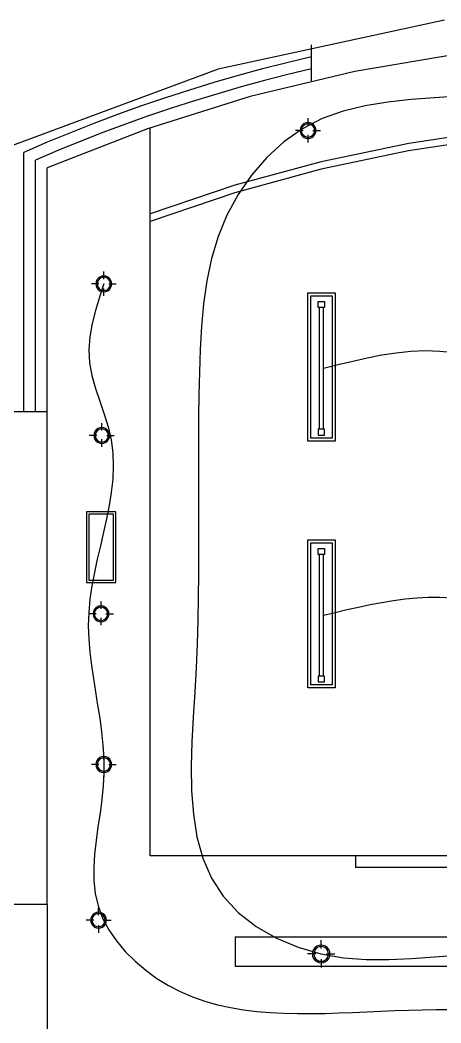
# Model space of a CAD drawing. Header units: centimetres. Extents: x 1966 to 8787, y 7398 to 12383.
# Drawn here: x 3046 to 3333, y 9245 to 9927 of the extents above; entities that cross this region are included whole.
import ezdxf

# ---------------------------------------------------------------- set-up
doc = ezdxf.new("R2010")
doc.units = ezdxf.units.CM

msp = doc.modelspace()

# ---------------------------------------------------------------- linework, layer by layer
for p, q in [((3335.54, 9927.09), (3181.29, 9893.71)), ((3244.97, 9902.07), (3244.97, 9910.28)), ((3346.78, 9904.42), (3274.52, 9892.13)), ((3228.2, 9898.07), (3211.51, 9893.8)), ((3244.97, 9902.07), (3228.2, 9898.07)), ((3244.97, 9893.86), (3244.97, 9902.07)), ((3181.29, 9893.71), (3033.31, 9838.84)), ((3194.88, 9889.28), (3178.32, 9884.5)), ((3211.51, 9893.8), (3194.88, 9889.28)), ((3274.52, 9892.13), (3203.25, 9875)), ((3228.9, 9890), (3212.9, 9885.9)), ((3244.97, 9893.86), (3228.9, 9890)), ((3244.97, 9885.64), (3244.97, 9893.86)), ((3178.32, 9884.5), (3161.84, 9879.46)), ((3212.9, 9885.9), (3196.96, 9881.56)), ((3161.84, 9879.46), (3145.44, 9874.16)), ((3181.09, 9876.98), (3165.29, 9872.16)), ((3196.96, 9881.56), (3181.09, 9876.98)), ((3145.44, 9874.16), (3129.13, 9868.61)), ((3203.25, 9875), (3133.29, 9853.11)), ((3165.29, 9872.16), (3149.56, 9867.1)), ((3281.55, 9868.75), (3266.6, 9865.13)), ((3296.96, 9871.23), (3281.55, 9868.75)), ((3312.71, 9872.92), (3296.96, 9871.23)), ((3328.64, 9874.18), (3312.71, 9872.92)), ((3344.61, 9875.35), (3328.64, 9874.18)), ((3112.9, 9862.8), (3096.77, 9856.74)), ((3129.13, 9868.61), (3112.9, 9862.8)), ((3149.56, 9867.1), (3133.91, 9861.8)), ((3266.6, 9865.13), (3252.27, 9860.03)), ((3096.77, 9856.74), (3080.73, 9850.43)), ((3118.35, 9856.27), (3102.87, 9850.51)), ((3133.91, 9861.8), (3118.35, 9856.27)), ((3238.74, 9855.76), (3237.88, 9854.64)), ((3239.38, 9855.13), (3238.66, 9854.19)), ((3252.27, 9860.03), (3238.7, 9853.09)), ((3239.86, 9856.62), (3238.74, 9855.76)), ((3240.31, 9855.84), (3239.38, 9855.13)), ((3241.16, 9857.16), (3239.86, 9856.62)), ((3241.39, 9856.29), (3240.31, 9855.84)), ((3242.56, 9857.34), (3241.16, 9857.16)), ((3242.56, 9856.44), (3241.39, 9856.29)), ((3242.56, 9857.34), (3242.56, 9860.41)), ((3243.96, 9857.16), (3242.56, 9857.34)), ((3242.56, 9856.44), (3242.56, 9857.34)), ((3243.72, 9856.29), (3242.56, 9856.44)), ((3242.56, 9855.31), (3242.56, 9856.44)), ((3244.81, 9855.84), (3243.72, 9856.29)), ((3245.26, 9856.62), (3243.96, 9857.16)), ((3245.74, 9855.13), (3244.81, 9855.84)), ((3246.38, 9855.76), (3245.26, 9856.62)), ((3246.46, 9854.19), (3245.74, 9855.13)), ((3247.24, 9854.64), (3246.38, 9855.76)), ((3080.73, 9850.43), (3064.8, 9843.88)), ((3133.29, 9853.11), (3064.97, 9826.57)), ((3102.87, 9850.51), (3087.47, 9844.52)), ((3134.97, 9795.27), (3134.97, 9853.7)), ((3238.7, 9853.09), (3226.03, 9844.18)), ((3237.16, 9851.94), (3234.09, 9851.94)), ((3237.34, 9853.34), (3237.16, 9851.94)), ((3237.16, 9851.94), (3237.34, 9850.55)), ((3238.06, 9851.94), (3237.16, 9851.94)), ((3237.88, 9854.64), (3237.34, 9853.34)), ((3237.34, 9850.55), (3237.88, 9849.24)), ((3237.88, 9849.24), (3238.74, 9848.13)), ((3238.21, 9853.11), (3238.06, 9851.94)), ((3239.19, 9851.94), (3238.06, 9851.94)), ((3238.06, 9851.94), (3238.21, 9850.78)), ((3238.66, 9854.19), (3238.21, 9853.11)), ((3238.21, 9850.78), (3238.66, 9849.69)), ((3238.66, 9849.69), (3239.38, 9848.76)), ((3239.38, 9848.76), (3240.31, 9848.05)), ((3242.56, 9847.44), (3242.56, 9848.94)), ((3244.81, 9848.05), (3245.74, 9848.76)), ((3245.74, 9848.76), (3246.46, 9849.69)), ((3245.93, 9851.94), (3247.06, 9851.94)), ((3246.38, 9848.13), (3247.24, 9849.24)), ((3246.91, 9853.11), (3246.46, 9854.19)), ((3246.46, 9849.69), (3246.91, 9850.78)), ((3247.06, 9851.94), (3246.91, 9853.11)), ((3246.91, 9850.78), (3247.06, 9851.94)), ((3247.06, 9851.94), (3247.96, 9851.94)), ((3247.78, 9853.34), (3247.24, 9854.64)), ((3247.24, 9849.24), (3247.78, 9850.55)), ((3247.96, 9851.94), (3247.78, 9853.34)), ((3247.78, 9850.55), (3247.96, 9851.94)), ((3247.96, 9851.94), (3251.03, 9851.94)), ((3371.39, 9852.11), (3311.13, 9843.16)), ((3064.8, 9843.88), (3048.97, 9837.07)), ((3087.47, 9844.52), (3072.17, 9838.29)), ((3226.03, 9844.18), (3214.42, 9833.56)), ((3238.74, 9848.13), (3239.86, 9847.27)), ((3239.86, 9847.27), (3241.16, 9846.73)), ((3240.31, 9848.05), (3241.39, 9847.6)), ((3241.16, 9846.73), (3242.56, 9846.54)), ((3241.39, 9847.6), (3242.56, 9847.44)), ((3242.56, 9847.44), (3243.72, 9847.6)), ((3242.56, 9846.54), (3242.56, 9847.44)), ((3242.56, 9846.54), (3243.96, 9846.73)), ((3242.56, 9843.84), (3242.56, 9846.54)), ((3243.72, 9847.6), (3244.81, 9848.05)), ((3243.96, 9846.73), (3245.26, 9847.27)), ((3245.26, 9847.27), (3246.38, 9848.13)), ((3311.13, 9843.16), (3251.5, 9830.67)), ((3371.36, 9847.07), (3311.1, 9838.07)), ((3048.97, 9660.57), (3048.97, 9837.07)), ((3072.17, 9838.29), (3056.97, 9831.83)), ((3311.1, 9838.07), (3251.47, 9825.52)), ((3056.97, 9660.57), (3056.97, 9831.83)), ((3251.5, 9830.67), (3192.71, 9814.69)), ((3214.42, 9833.56), (3203.99, 9821.53)), ((3064.97, 9660.57), (3064.97, 9826.57)), ((3251.47, 9825.52), (3192.69, 9809.45)), ((3203.99, 9821.53), (3194.91, 9808.36)), ((3192.71, 9814.69), (3134.97, 9795.27)), ((3192.69, 9809.45), (3134.97, 9789.94)), ((3194.91, 9808.36), (3187.31, 9794.35)), ((3134.97, 9789.94), (3134.97, 9795.27)), ((3187.31, 9794.35), (3181.32, 9779.78)), ((3134.97, 9358.29), (3134.97, 9789.94)), ((3181.32, 9779.78), (3176.82, 9764.81)), ((3176.82, 9764.81), (3173.59, 9749.55)), ((3102.05, 9752.72), (3100.75, 9752.18)), ((3103.45, 9752.91), (3102.05, 9752.72)), ((3103.45, 9752.91), (3103.45, 9755.97)), ((3104.85, 9752.72), (3103.45, 9752.91)), ((3103.45, 9752.01), (3103.45, 9752.91)), ((3106.15, 9752.18), (3104.85, 9752.72)), ((3098.05, 9747.51), (3094.99, 9747.51)), ((3098.24, 9748.9), (3098.05, 9747.51)), ((3098.05, 9747.51), (3098.24, 9746.11)), ((3098.95, 9747.51), (3098.05, 9747.51)), ((3098.78, 9750.21), (3098.24, 9748.9)), ((3098.24, 9746.11), (3098.78, 9744.81)), ((3099.63, 9751.32), (3098.78, 9750.21)), ((3099.11, 9748.67), (3098.95, 9747.51)), ((3098.95, 9747.51), (3099.11, 9746.34)), ((3100.08, 9747.51), (3098.95, 9747.51)), ((3099.56, 9749.76), (3099.11, 9748.67)), ((3099.11, 9746.34), (3099.56, 9745.26)), ((3100.27, 9750.69), (3099.56, 9749.76)), ((3100.75, 9752.18), (3099.63, 9751.32)), ((3101.2, 9751.4), (3100.27, 9750.69)), ((3103.45, 9747.51), (3100.51, 9738.5)), ((3102.29, 9751.85), (3101.2, 9751.4)), ((3103.45, 9752.01), (3102.29, 9751.85)), ((3103.45, 9750.87), (3103.45, 9752.01)), ((3104.62, 9751.85), (3103.45, 9752.01)), ((3105.7, 9751.4), (3104.62, 9751.85)), ((3106.63, 9750.69), (3105.7, 9751.4)), ((3107.27, 9751.32), (3106.15, 9752.18)), ((3107.35, 9749.76), (3106.63, 9750.69)), ((3106.82, 9747.51), (3107.95, 9747.51)), ((3108.13, 9750.21), (3107.27, 9751.32)), ((3107.8, 9748.67), (3107.35, 9749.76)), ((3107.35, 9745.26), (3107.8, 9746.34)), ((3107.95, 9747.51), (3107.8, 9748.67)), ((3107.8, 9746.34), (3107.95, 9747.51)), ((3107.95, 9747.51), (3108.85, 9747.51)), ((3108.67, 9748.9), (3108.13, 9750.21)), ((3108.13, 9744.81), (3108.67, 9746.11)), ((3108.85, 9747.51), (3108.67, 9748.9)), ((3108.67, 9746.11), (3108.85, 9747.51)), ((3108.85, 9747.51), (3111.92, 9747.51)), ((3173.59, 9749.55), (3171.38, 9734.08)), ((3098.78, 9744.81), (3099.63, 9743.69)), ((3099.56, 9745.26), (3100.27, 9744.32)), ((3099.63, 9743.69), (3100.75, 9742.83)), ((3100.27, 9744.32), (3101.2, 9743.61)), ((3100.75, 9742.83), (3102.05, 9742.29)), ((3101.2, 9743.61), (3102.29, 9743.16)), ((3102.05, 9742.29), (3103.45, 9742.11)), ((3102.29, 9743.16), (3103.45, 9743.01)), ((3103.45, 9743.01), (3103.45, 9744.5)), ((3103.45, 9743.01), (3104.62, 9743.16)), ((3103.45, 9742.11), (3103.45, 9743.01)), ((3103.45, 9742.11), (3104.85, 9742.29)), ((3103.45, 9739.41), (3103.45, 9742.11)), ((3104.62, 9743.16), (3105.7, 9743.61)), ((3104.85, 9742.29), (3106.15, 9742.83)), ((3105.7, 9743.61), (3106.63, 9744.32)), ((3106.15, 9742.83), (3107.27, 9743.69)), ((3106.63, 9744.32), (3107.35, 9745.26)), ((3107.27, 9743.69), (3108.13, 9744.81)), ((3242.39, 9640.61), (3242.39, 9741.42)), ((3242.39, 9741.42), (3261.01, 9741.42)), ((3244.39, 9642.61), (3244.39, 9739.42)), ((3244.39, 9739.42), (3259.01, 9739.42)), ((3259.01, 9739.42), (3259.01, 9642.61)), ((3261.01, 9741.42), (3261.01, 9640.61)), ((3100.51, 9738.5), (3097.79, 9729.51)), ((3171.38, 9734.08), (3169.97, 9718.5)), ((3249.5, 9731.51), (3249.5, 9735.52)), ((3249.5, 9735.52), (3253.84, 9735.52)), ((3253.84, 9735.52), (3253.84, 9731.51)), ((3097.79, 9729.51), (3095.51, 9720.54)), ((3250.17, 9731.51), (3249.5, 9731.51)), ((3250.17, 9731.51), (3250.17, 9648.7)), ((3253.17, 9731.51), (3250.17, 9731.51)), ((3253.84, 9731.51), (3253.17, 9731.51)), ((3253.17, 9690.1), (3253.17, 9731.51)), ((3095.51, 9720.54), (3093.91, 9711.61)), ((3169.97, 9718.5), (3169.11, 9702.92)), ((3093.91, 9711.61), (3093.21, 9702.72)), ((3093.21, 9702.72), (3093.63, 9693.88)), ((3169.11, 9702.92), (3168.58, 9687.43)), ((3282.89, 9697.25), (3292.79, 9699.17)), ((3292.79, 9699.17), (3302.68, 9700.68)), ((3302.68, 9700.68), (3312.57, 9701.7)), ((3312.57, 9701.7), (3322.44, 9702.12)), ((3322.44, 9702.12), (3332.3, 9701.84)), ((3332.3, 9701.84), (3342.14, 9700.78)), ((3093.63, 9693.88), (3095.25, 9685.11)), ((3253.17, 9690.1), (3263.08, 9692.62)), ((3263.08, 9692.62), (3272.99, 9695.03)), ((3272.99, 9695.03), (3282.89, 9697.25)), ((3095.25, 9685.11), (3097.75, 9676.37)), ((3168.58, 9687.43), (3168.22, 9672.06)), ((3253.17, 9648.7), (3253.17, 9690.1)), ((3097.75, 9676.37), (3100.73, 9667.66)), ((3168.22, 9672.06), (3168.01, 9656.79)), ((3100.73, 9667.66), (3103.8, 9658.94)), ((3048.97, 9660.57), (3040.97, 9660.57)), ((3056.97, 9660.57), (3048.97, 9660.57)), ((3064.97, 9660.57), (3056.97, 9660.57)), ((3064.97, 9325.29), (3064.97, 9660.57)), ((3103.8, 9658.94), (3106.54, 9650.19)), ((3102.06, 9649.81), (3102.06, 9652.87)), ((3168.01, 9656.79), (3167.91, 9641.59)), ((3096.66, 9644.41), (3093.6, 9644.41)), ((3096.85, 9645.8), (3096.66, 9644.41)), ((3096.66, 9644.41), (3096.85, 9643.01)), ((3097.56, 9644.41), (3096.66, 9644.41)), ((3097.39, 9647.11), (3096.85, 9645.8)), ((3098.24, 9648.22), (3097.39, 9647.11)), ((3097.72, 9645.57), (3097.56, 9644.41)), ((3097.56, 9644.41), (3097.72, 9643.24)), ((3098.7, 9644.41), (3097.56, 9644.41)), ((3098.17, 9646.66), (3097.72, 9645.57)), ((3098.88, 9647.59), (3098.17, 9646.66)), ((3099.36, 9649.08), (3098.24, 9648.22)), ((3099.81, 9648.3), (3098.88, 9647.59)), ((3100.67, 9649.62), (3099.36, 9649.08)), ((3100.9, 9648.75), (3099.81, 9648.3)), ((3102.06, 9649.81), (3100.67, 9649.62)), ((3102.06, 9648.91), (3100.9, 9648.75)), ((3103.46, 9649.62), (3102.06, 9649.81)), ((3102.06, 9648.91), (3102.06, 9649.81)), ((3103.23, 9648.75), (3102.06, 9648.91)), ((3102.06, 9647.77), (3102.06, 9648.91)), ((3104.31, 9648.3), (3103.23, 9648.75)), ((3104.76, 9649.08), (3103.46, 9649.62)), ((3105.24, 9647.59), (3104.31, 9648.3)), ((3105.88, 9648.22), (3104.76, 9649.08)), ((3105.96, 9646.66), (3105.24, 9647.59)), ((3105.43, 9644.41), (3106.56, 9644.41)), ((3106.74, 9647.11), (3105.88, 9648.22)), ((3106.41, 9645.57), (3105.96, 9646.66)), ((3106.56, 9644.41), (3106.41, 9645.57)), ((3106.41, 9643.24), (3106.56, 9644.41)), ((3106.54, 9650.19), (3108.57, 9641.4)), ((3106.56, 9644.41), (3107.46, 9644.41)), ((3107.28, 9645.8), (3106.74, 9647.11)), ((3107.46, 9644.41), (3107.28, 9645.8)), ((3107.28, 9643.01), (3107.46, 9644.41)), ((3107.46, 9644.41), (3110.53, 9644.41)), ((3249.5, 9648.7), (3249.5, 9644.68)), ((3250.17, 9648.7), (3249.5, 9648.7)), ((3249.5, 9644.68), (3253.84, 9644.68)), ((3253.17, 9648.7), (3250.17, 9648.7)), ((3253.84, 9648.7), (3253.17, 9648.7)), ((3253.84, 9644.68), (3253.84, 9648.7)), ((3096.85, 9643.01), (3097.39, 9641.71)), ((3097.39, 9641.71), (3098.24, 9640.59)), ((3097.72, 9643.24), (3098.17, 9642.16)), ((3098.17, 9642.16), (3098.88, 9641.22)), ((3098.24, 9640.59), (3099.36, 9639.73)), ((3098.88, 9641.22), (3099.81, 9640.51)), ((3099.36, 9639.73), (3100.67, 9639.19)), ((3099.81, 9640.51), (3100.9, 9640.06)), ((3100.67, 9639.19), (3102.06, 9639.01)), ((3100.9, 9640.06), (3102.06, 9639.91)), ((3102.06, 9639.91), (3102.06, 9641.8)), ((3102.06, 9639.91), (3103.23, 9640.06)), ((3102.06, 9639.01), (3102.06, 9639.91)), ((3102.06, 9639.01), (3103.46, 9639.19)), ((3102.06, 9636.7), (3102.06, 9639.01)), ((3103.23, 9640.06), (3104.31, 9640.51)), ((3103.46, 9639.19), (3104.76, 9639.73)), ((3104.31, 9640.51), (3105.24, 9641.22)), ((3104.76, 9639.73), (3105.88, 9640.59)), ((3105.24, 9641.22), (3105.96, 9642.16)), ((3105.88, 9640.59), (3106.74, 9641.71)), ((3105.96, 9642.16), (3106.41, 9643.24)), ((3106.74, 9641.71), (3107.28, 9643.01)), ((3108.57, 9641.4), (3109.68, 9632.54)), ((3167.91, 9641.59), (3167.89, 9626.43)), ((3261.01, 9640.61), (3242.39, 9640.61)), ((3259.01, 9642.61), (3244.39, 9642.61)), ((3109.68, 9632.54), (3109.96, 9623.63)), ((3109.96, 9623.63), (3109.55, 9614.67)), ((3167.89, 9626.43), (3167.93, 9611.26)), ((3109.55, 9614.67), (3108.55, 9605.66)), ((3167.93, 9611.26), (3167.98, 9596.07)), ((3108.55, 9605.66), (3107.09, 9596.63)), ((3107.09, 9596.63), (3105.29, 9587.56)), ((3167.98, 9596.07), (3168.02, 9580.81)), ((3111.78, 9592.33), (3091.78, 9592.33)), ((3091.78, 9592.33), (3091.78, 9544.33)), ((3110.18, 9590.73), (3093.38, 9590.73)), ((3093.38, 9590.73), (3093.38, 9545.93)), ((3110.18, 9545.93), (3110.18, 9590.73)), ((3111.78, 9544.33), (3111.78, 9592.33)), ((3105.29, 9587.56), (3103.26, 9578.48)), ((3103.26, 9578.48), (3101.14, 9569.38)), ((3168.02, 9580.81), (3168.03, 9565.47)), ((3101.14, 9569.38), (3099.03, 9560.28)), ((3242.39, 9472.61), (3242.39, 9573.41)), ((3242.39, 9573.41), (3261.01, 9573.41)), ((3244.39, 9474.61), (3244.39, 9571.41)), ((3244.39, 9571.41), (3259.01, 9571.41)), ((3259.01, 9571.41), (3259.01, 9474.61)), ((3261.01, 9573.41), (3261.01, 9472.61)), ((3168.03, 9565.47), (3167.96, 9549.99)), ((3249.5, 9563.5), (3249.5, 9567.52)), ((3249.5, 9567.52), (3253.84, 9567.52)), ((3250.17, 9563.5), (3249.5, 9563.5)), ((3250.17, 9563.5), (3250.17, 9480.69)), ((3253.17, 9563.5), (3250.17, 9563.5)), ((3253.84, 9563.5), (3253.17, 9563.5)), ((3253.17, 9522.09), (3253.17, 9563.5)), ((3253.84, 9567.52), (3253.84, 9563.5)), ((3099.03, 9560.28), (3097.06, 9551.17)), ((3097.06, 9551.17), (3095.35, 9542.08)), ((3167.96, 9549.99), (3167.79, 9534.36)), ((3091.78, 9544.33), (3111.78, 9544.33)), ((3093.38, 9545.93), (3110.18, 9545.93)), ((3095.35, 9542.08), (3094.01, 9533)), ((3167.79, 9534.36), (3167.48, 9518.54)), ((3316.55, 9533.87), (3324.44, 9534.27)), ((3324.44, 9534.27), (3332.31, 9534.3)), ((3332.31, 9534.3), (3340.17, 9533.91)), ((3094.01, 9533), (3093.18, 9523.94)), ((3098.89, 9527.65), (3097.77, 9526.79)), ((3100.19, 9528.19), (3098.89, 9527.65)), ((3101.59, 9528.37), (3100.19, 9528.19)), ((3101.59, 9527.47), (3100.43, 9527.32)), ((3101.59, 9528.37), (3101.59, 9531.44)), ((3102.99, 9528.19), (3101.59, 9528.37)), ((3101.59, 9527.47), (3101.59, 9528.37)), ((3101.59, 9526.34), (3101.59, 9527.47)), ((3102.76, 9527.32), (3101.59, 9527.47)), ((3104.29, 9527.65), (3102.99, 9528.19)), ((3105.41, 9526.79), (3104.29, 9527.65)), ((3269.04, 9525.87), (3276.98, 9527.66)), ((3276.98, 9527.66), (3284.91, 9529.32)), ((3284.91, 9529.32), (3292.83, 9530.81)), ((3292.83, 9530.81), (3300.75, 9532.1)), ((3300.75, 9532.1), (3308.65, 9533.13)), ((3308.65, 9533.13), (3316.55, 9533.87)), ((3093.18, 9523.94), (3092.94, 9514.91)), ((3096.19, 9522.97), (3093.12, 9522.97)), ((3096.37, 9524.37), (3096.19, 9522.97)), ((3096.19, 9522.97), (3096.37, 9521.57)), ((3097.09, 9522.97), (3096.19, 9522.97)), ((3096.91, 9525.67), (3096.37, 9524.37)), ((3096.37, 9521.57), (3096.91, 9520.27)), ((3097.77, 9526.79), (3096.91, 9525.67)), ((3097.24, 9524.14), (3097.09, 9522.97)), ((3098.22, 9522.97), (3097.09, 9522.97)), ((3097.09, 9522.97), (3097.24, 9521.81)), ((3097.69, 9525.22), (3097.24, 9524.14)), ((3097.24, 9521.81), (3097.69, 9520.72)), ((3098.41, 9526.15), (3097.69, 9525.22)), ((3097.69, 9520.72), (3098.41, 9519.79)), ((3099.34, 9526.87), (3098.41, 9526.15)), ((3100.43, 9527.32), (3099.34, 9526.87)), ((3103.84, 9526.87), (3102.76, 9527.32)), ((3104.77, 9526.15), (3103.84, 9526.87)), ((3105.49, 9525.22), (3104.77, 9526.15)), ((3104.77, 9519.79), (3105.49, 9520.72)), ((3104.96, 9522.97), (3106.09, 9522.97)), ((3106.27, 9525.67), (3105.41, 9526.79)), ((3105.94, 9524.14), (3105.49, 9525.22)), ((3105.49, 9520.72), (3105.94, 9521.81)), ((3106.09, 9522.97), (3105.94, 9524.14)), ((3105.94, 9521.81), (3106.09, 9522.97)), ((3106.09, 9522.97), (3106.99, 9522.97)), ((3106.81, 9524.37), (3106.27, 9525.67)), ((3106.27, 9520.27), (3106.81, 9521.57)), ((3106.99, 9522.97), (3106.81, 9524.37)), ((3106.81, 9521.57), (3106.99, 9522.97)), ((3106.99, 9522.97), (3110.06, 9522.97)), ((3253.17, 9522.09), (3261.11, 9524.01)), ((3253.17, 9480.69), (3253.17, 9522.09)), ((3261.11, 9524.01), (3269.04, 9525.87)), ((3092.94, 9514.91), (3093.23, 9505.91)), ((3096.91, 9520.27), (3097.77, 9519.15)), ((3097.77, 9519.15), (3098.89, 9518.3)), ((3098.41, 9519.79), (3099.34, 9519.08)), ((3098.89, 9518.3), (3100.19, 9517.76)), ((3099.34, 9519.08), (3100.43, 9518.63)), ((3100.19, 9517.76), (3101.59, 9517.57)), ((3100.43, 9518.63), (3101.59, 9518.47)), ((3101.59, 9518.47), (3101.59, 9520.36)), ((3101.59, 9518.47), (3102.76, 9518.63)), ((3101.59, 9517.57), (3101.59, 9518.47)), ((3101.59, 9517.57), (3102.99, 9517.76)), ((3101.59, 9515.27), (3101.59, 9517.57)), ((3102.76, 9518.63), (3103.84, 9519.08)), ((3102.99, 9517.76), (3104.29, 9518.3)), ((3103.84, 9519.08), (3104.77, 9519.79)), ((3104.29, 9518.3), (3105.41, 9519.15)), ((3105.41, 9519.15), (3106.27, 9520.27)), ((3167.48, 9518.54), (3167.01, 9502.5)), ((3093.23, 9505.91), (3093.97, 9496.92)), ((3167.01, 9502.5), (3166.35, 9486.2)), ((3093.97, 9496.92), (3095.04, 9487.93)), ((3095.04, 9487.93), (3096.35, 9478.94)), ((3166.35, 9486.2), (3165.46, 9469.62)), ((3249.5, 9480.69), (3249.5, 9476.67)), ((3250.17, 9480.69), (3249.5, 9480.69)), ((3253.17, 9480.69), (3250.17, 9480.69)), ((3253.84, 9480.69), (3253.17, 9480.69)), ((3253.84, 9476.67), (3253.84, 9480.69)), ((3096.35, 9478.94), (3097.79, 9469.95)), ((3259.01, 9474.61), (3244.39, 9474.61)), ((3249.5, 9476.67), (3253.84, 9476.67)), ((3097.79, 9469.95), (3099.26, 9460.94)), ((3165.46, 9469.62), (3164.43, 9452.8)), ((3261.01, 9472.61), (3242.39, 9472.61)), ((3099.26, 9460.94), (3100.67, 9451.9)), ((3164.43, 9452.8), (3163.54, 9435.92)), ((3100.67, 9451.9), (3101.9, 9442.82)), ((3101.9, 9442.82), (3102.86, 9433.71)), ((3102.86, 9433.71), (3103.44, 9424.55)), ((3163.54, 9435.92), (3163.06, 9419.14)), ((3100.75, 9425.16), (3099.63, 9424.3)), ((3102.05, 9425.7), (3100.75, 9425.16)), ((3103.45, 9425.88), (3102.05, 9425.7)), ((3103.45, 9425.88), (3103.45, 9428.95)), ((3104.85, 9425.7), (3103.45, 9425.88)), ((3103.45, 9424.98), (3103.45, 9425.88)), ((3106.15, 9425.16), (3104.85, 9425.7)), ((3107.27, 9424.3), (3106.15, 9425.16)), ((3098.05, 9420.48), (3094.99, 9420.48)), ((3098.24, 9421.88), (3098.05, 9420.48)), ((3098.05, 9420.48), (3098.24, 9419.09)), ((3098.95, 9420.48), (3098.05, 9420.48)), ((3098.78, 9423.18), (3098.24, 9421.88)), ((3098.24, 9419.09), (3098.78, 9417.78)), ((3099.63, 9424.3), (3098.78, 9423.18)), ((3099.11, 9421.65), (3098.95, 9420.48)), ((3098.95, 9420.48), (3099.11, 9419.32)), ((3100.08, 9420.48), (3098.95, 9420.48)), ((3099.56, 9422.73), (3099.11, 9421.65)), ((3099.11, 9419.32), (3099.56, 9418.23)), ((3100.27, 9423.67), (3099.56, 9422.73)), ((3099.56, 9418.23), (3100.27, 9417.3)), ((3101.2, 9424.38), (3100.27, 9423.67)), ((3102.29, 9424.83), (3101.2, 9424.38)), ((3103.45, 9424.98), (3102.29, 9424.83)), ((3103.44, 9424.55), (3103.45, 9423.85)), ((3104.62, 9424.83), (3103.45, 9424.98)), ((3103.45, 9423.85), (3103.45, 9424.98)), ((3103.45, 9423.85), (3103.55, 9415.33)), ((3105.7, 9424.38), (3104.62, 9424.83)), ((3106.63, 9423.67), (3105.7, 9424.38)), ((3107.35, 9422.73), (3106.63, 9423.67)), ((3106.63, 9417.3), (3107.35, 9418.23)), ((3106.82, 9420.48), (3107.95, 9420.48)), ((3108.13, 9423.18), (3107.27, 9424.3)), ((3107.8, 9421.65), (3107.35, 9422.73)), ((3107.35, 9418.23), (3107.8, 9419.32)), ((3107.95, 9420.48), (3107.8, 9421.65)), ((3107.8, 9419.32), (3107.95, 9420.48)), ((3107.95, 9420.48), (3108.85, 9420.48)), ((3108.67, 9421.88), (3108.13, 9423.18)), ((3108.13, 9417.78), (3108.67, 9419.09)), ((3108.85, 9420.48), (3108.67, 9421.88)), ((3108.67, 9419.09), (3108.85, 9420.48)), ((3108.85, 9420.48), (3111.92, 9420.48)), ((3163.06, 9419.14), (3163.28, 9402.66)), ((3098.78, 9417.78), (3099.63, 9416.67)), ((3099.63, 9416.67), (3100.75, 9415.81)), ((3100.27, 9417.3), (3101.2, 9416.59)), ((3100.75, 9415.81), (3102.05, 9415.27)), ((3101.2, 9416.59), (3102.29, 9416.14)), ((3102.05, 9415.27), (3103.45, 9415.08)), ((3102.29, 9416.14), (3103.45, 9415.98)), ((3103.55, 9415.33), (3103.09, 9406.04)), ((3103.45, 9417.12), (3103.45, 9415.98)), ((3103.45, 9415.98), (3104.62, 9416.14)), ((3103.45, 9415.98), (3103.45, 9415.08)), ((3103.45, 9415.08), (3104.85, 9415.27)), ((3103.45, 9415.08), (3103.45, 9412.02)), ((3104.62, 9416.14), (3105.7, 9416.59)), ((3104.85, 9415.27), (3106.15, 9415.81)), ((3105.7, 9416.59), (3106.63, 9417.3)), ((3106.15, 9415.81), (3107.27, 9416.67)), ((3107.27, 9416.67), (3108.13, 9417.78)), ((3103.09, 9406.04), (3102.14, 9396.71)), ((3163.28, 9402.66), (3164.47, 9386.64)), ((3102.14, 9396.71), (3100.89, 9387.36)), ((3100.89, 9387.36), (3099.52, 9378.03)), ((3164.47, 9386.64), (3166.93, 9371.28)), ((3099.52, 9378.03), (3098.23, 9368.75)), ((3166.93, 9371.28), (3170.92, 9356.74)), ((3098.23, 9368.75), (3097.2, 9359.55)), ((3097.2, 9359.55), (3096.63, 9350.47)), ((3274.97, 9358.29), (3134.97, 9358.29)), ((3274.97, 9358.29), (3274.97, 9350.29)), ((3554.97, 9358.29), (3274.97, 9358.29)), ((3096.63, 9350.47), (3096.71, 9341.54)), ((3170.92, 9356.74), (3176.74, 9343.2)), ((3554.97, 9350.29), (3274.97, 9350.29)), ((3176.74, 9343.2), (3184.66, 9330.85)), ((3096.71, 9341.54), (3097.61, 9332.79)), ((3097.61, 9332.79), (3099.54, 9324.26)), ((3184.66, 9330.85), (3194.91, 9319.86)), ((3064.97, 9325.29), (3040.97, 9325.29)), ((3064.97, 9325.29), (3064.97, 9228.29)), ((3099.54, 9324.26), (3102.65, 9315.97)), ((3099.94, 9319.9), (3099.94, 9322.96)), ((3094.73, 9315.89), (3094.54, 9314.5)), ((3095.27, 9317.2), (3094.73, 9315.89)), ((3096.13, 9318.31), (3095.27, 9317.2)), ((3096.05, 9316.75), (3095.6, 9315.66)), ((3096.76, 9317.68), (3096.05, 9316.75)), ((3097.24, 9319.17), (3096.13, 9318.31)), ((3097.69, 9318.39), (3096.76, 9317.68)), ((3098.55, 9319.71), (3097.24, 9319.17)), ((3098.78, 9318.84), (3097.69, 9318.39)), ((3099.94, 9319.9), (3098.55, 9319.71)), ((3099.94, 9319), (3098.78, 9318.84)), ((3101.34, 9319.71), (3099.94, 9319.9)), ((3099.94, 9319), (3099.94, 9319.9)), ((3099.94, 9317.86), (3099.94, 9319)), ((3101.11, 9318.84), (3099.94, 9319)), ((3102.19, 9318.39), (3101.11, 9318.84)), ((3102.64, 9319.17), (3101.34, 9319.71)), ((3103.13, 9317.68), (3102.19, 9318.39)), ((3103.76, 9318.31), (3102.64, 9319.17)), ((3102.65, 9315.97), (3106.88, 9308)), ((3103.84, 9316.75), (3103.13, 9317.68)), ((3104.62, 9317.2), (3103.76, 9318.31)), ((3104.29, 9315.66), (3103.84, 9316.75)), ((3105.16, 9315.89), (3104.62, 9317.2)), ((3105.34, 9314.5), (3105.16, 9315.89)), ((3194.91, 9319.86), (3207.2, 9310.34)), ((3094.54, 9314.5), (3091.48, 9314.5)), ((3094.54, 9314.5), (3094.73, 9313.1)), ((3095.44, 9314.5), (3094.54, 9314.5)), ((3094.73, 9313.1), (3095.27, 9311.8)), ((3095.27, 9311.8), (3096.13, 9310.68)), ((3095.6, 9315.66), (3095.44, 9314.5)), ((3096.58, 9314.5), (3095.44, 9314.5)), ((3095.44, 9314.5), (3095.6, 9313.33)), ((3095.6, 9313.33), (3096.05, 9312.25)), ((3096.05, 9312.25), (3096.76, 9311.31)), ((3096.13, 9310.68), (3097.24, 9309.82)), ((3096.76, 9311.31), (3097.69, 9310.6)), ((3097.24, 9309.82), (3098.55, 9309.28)), ((3097.69, 9310.6), (3098.78, 9310.15)), ((3098.55, 9309.28), (3099.94, 9309.1)), ((3098.78, 9310.15), (3099.94, 9310)), ((3099.94, 9311.13), (3099.94, 9310)), ((3099.94, 9310), (3101.11, 9310.15)), ((3099.94, 9310), (3099.94, 9309.1)), ((3099.94, 9309.1), (3101.34, 9309.28)), ((3099.94, 9309.1), (3099.94, 9306.03)), ((3101.11, 9310.15), (3102.19, 9310.6)), ((3101.34, 9309.28), (3102.64, 9309.82)), ((3102.19, 9310.6), (3103.13, 9311.31)), ((3102.64, 9309.82), (3103.76, 9310.68)), ((3103.13, 9311.31), (3103.84, 9312.25)), ((3103.31, 9314.5), (3104.44, 9314.5)), ((3103.76, 9310.68), (3104.62, 9311.8)), ((3103.84, 9312.25), (3104.29, 9313.33)), ((3104.44, 9314.5), (3104.29, 9315.66)), ((3104.29, 9313.33), (3104.44, 9314.5)), ((3104.44, 9314.5), (3105.34, 9314.5)), ((3104.62, 9311.8), (3105.16, 9313.1)), ((3105.16, 9313.1), (3105.34, 9314.5)), ((3105.34, 9314.5), (3108.41, 9314.5)), ((3207.2, 9310.34), (3221.04, 9302.4)), ((3106.88, 9308), (3112.07, 9300.39)), ((3192.97, 9303.29), (3192.97, 9283.29)), ((3192.97, 9303.29), (3792.97, 9303.29)), ((3221.04, 9302.4), (3235.89, 9296.13)), ((3112.07, 9300.39), (3118.1, 9293.22)), ((3235.89, 9296.13), (3251.26, 9291.63)), ((3247.27, 9295.82), (3246.31, 9294.57)), ((3248.51, 9296.77), (3247.27, 9295.82)), ((3249.01, 9295.9), (3247.98, 9295.11)), ((3249.96, 9297.37), (3248.51, 9296.77)), ((3250.22, 9296.4), (3249.01, 9295.9)), ((3251.51, 9297.57), (3249.96, 9297.37)), ((3251.51, 9296.57), (3250.22, 9296.4)), ((3251.4, 9295.32), (3251.4, 9300.98)), ((3253.06, 9297.37), (3251.51, 9297.57)), ((3252.81, 9296.4), (3251.51, 9296.57)), ((3254.01, 9295.9), (3252.81, 9296.4)), ((3254.51, 9296.77), (3253.06, 9297.37)), ((3255.05, 9295.11), (3254.01, 9295.9)), ((3255.75, 9295.82), (3254.51, 9296.77)), ((3256.71, 9294.57), (3255.75, 9295.82)), ((3118.1, 9293.22), (3124.79, 9286.54)), ((3245.51, 9291.57), (3242.1, 9291.57)), ((3245.72, 9293.13), (3245.51, 9291.57)), ((3245.51, 9291.57), (3245.72, 9290.02)), ((3246.51, 9291.57), (3245.51, 9291.57)), ((3246.31, 9294.57), (3245.72, 9293.13)), ((3245.72, 9290.02), (3246.31, 9288.57)), ((3246.31, 9288.57), (3247.27, 9287.33)), ((3246.68, 9292.87), (3246.51, 9291.57)), ((3246.51, 9291.57), (3246.68, 9290.28)), ((3247.77, 9291.57), (3246.51, 9291.57)), ((3247.18, 9294.07), (3246.68, 9292.87)), ((3246.68, 9290.28), (3247.18, 9289.07)), ((3247.98, 9295.11), (3247.18, 9294.07)), ((3247.18, 9289.07), (3247.98, 9288.04)), ((3251.26, 9291.63), (3266.7, 9288.93)), ((3255.84, 9294.07), (3255.05, 9295.11)), ((3255.05, 9288.04), (3255.84, 9289.07)), ((3255.25, 9291.57), (3256.51, 9291.57)), ((3255.75, 9287.33), (3256.71, 9288.57)), ((3256.34, 9292.87), (3255.84, 9294.07)), ((3255.84, 9289.07), (3256.34, 9290.28)), ((3256.51, 9291.57), (3256.34, 9292.87)), ((3256.34, 9290.28), (3256.51, 9291.57)), ((3256.51, 9291.57), (3257.51, 9291.57)), ((3257.31, 9293.13), (3256.71, 9294.57)), ((3256.71, 9288.57), (3257.31, 9290.02)), ((3257.51, 9291.57), (3257.31, 9293.13)), ((3257.31, 9290.02), (3257.51, 9291.57)), ((3257.51, 9291.57), (3260.92, 9291.57)), ((3266.7, 9288.93), (3282.15, 9287.73)), ((3313.1, 9288.38), (3328.63, 9289.49)), ((3328.63, 9289.49), (3344.2, 9290.62)), ((3124.79, 9286.54), (3132.02, 9280.43)), ((3192.97, 9283.29), (3792.97, 9283.29)), ((3247.27, 9287.33), (3248.51, 9286.38)), ((3247.98, 9288.04), (3249.01, 9287.24)), ((3248.51, 9286.38), (3249.96, 9285.78)), ((3249.01, 9287.24), (3250.22, 9286.74)), ((3249.96, 9285.78), (3251.51, 9285.57)), ((3250.22, 9286.74), (3251.51, 9286.57)), ((3251.51, 9286.57), (3252.81, 9286.74)), ((3251.51, 9285.57), (3253.06, 9285.78)), ((3251.8, 9282.3), (3251.8, 9287.97)), ((3252.81, 9286.74), (3254.01, 9287.24)), ((3253.06, 9285.78), (3254.51, 9286.38)), ((3254.01, 9287.24), (3255.05, 9288.04)), ((3254.51, 9286.38), (3255.75, 9287.33)), ((3282.15, 9287.73), (3297.61, 9287.67)), ((3297.61, 9287.67), (3313.1, 9288.38)), ((3132.02, 9280.43), (3139.63, 9274.95)), ((3139.63, 9274.95), (3147.49, 9270.14)), ((3147.49, 9270.14), (3155.56, 9265.99)), ((3155.56, 9265.99), (3163.83, 9262.45)), ((3163.83, 9262.45), (3172.28, 9259.48)), ((3172.28, 9259.48), (3180.9, 9257.04)), ((3180.9, 9257.04), (3189.68, 9255.07)), ((3189.68, 9255.07), (3198.59, 9253.54)), ((3198.59, 9253.54), (3207.62, 9252.41)), ((3207.62, 9252.41), (3216.77, 9251.62)), ((3216.77, 9251.62), (3226.01, 9251.15)), ((3226.01, 9251.15), (3235.33, 9250.93)), ((3235.33, 9250.93), (3244.72, 9250.93)), ((3244.72, 9250.93), (3254.17, 9251.11)), ((3254.17, 9251.11), (3263.65, 9251.42)), ((3263.65, 9251.42), (3273.16, 9251.81)), ((3273.16, 9251.81), (3282.67, 9252.25)), ((3282.67, 9252.25), (3292.18, 9252.69)), ((3292.18, 9252.69), (3301.68, 9253.09)), ((3301.68, 9253.09), (3311.14, 9253.39)), ((3311.14, 9253.39), (3320.56, 9253.59)), ((3320.56, 9253.59), (3329.93, 9253.67)), ((3329.93, 9253.67), (3339.27, 9253.65))]:
    msp.add_line(p, q)

doc.saveas('drawing.dxf')
